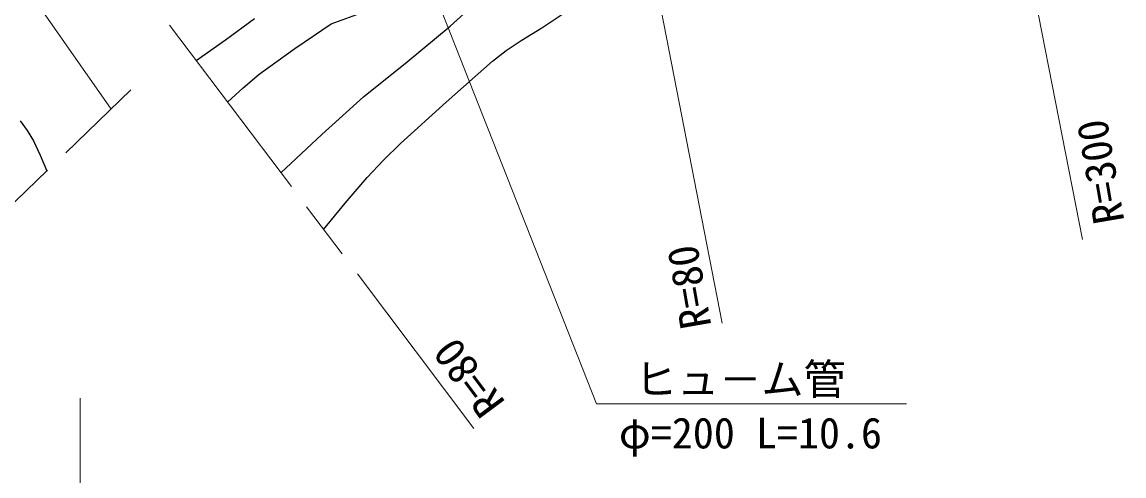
# Model space of a CAD drawing. Units: millimetres, scale not verified. Extents: x 40000 to 680000, y 20000 to 380000.
# Drawn here: x 272006 to 337375, y 248817 to 275766 of the extents above; entities that cross this region are included whole.
import ezdxf
from ezdxf.enums import TextEntityAlignment as Align

# ---------------------------------------------------------------- set-up
doc = ezdxf.new("R2010")
doc.units = ezdxf.units.MM
doc.header["$LTSCALE"] = 1000
doc.linetypes.add('CHAIN', pattern=[18.5, 12, -1.5, 3.5, -1.5])
for name, color, linetype, lineweight in [('M-BGD', 7, 'Continuous', 25), ('M-BMK', 2, 'CHAIN', 13), ('M-STR-HTXT', 7, 'Continuous', 13)]:
    doc.layers.add(name, color=color, linetype=linetype, lineweight=lineweight)
doc.styles.add('ＭＳ ゴシック', font='')
doc.styles.get('ＭＳ ゴシック').set_extended_font_data('MS Gothic')

msp = doc.modelspace()

# ---------------------------------------------------------------- linework, layer by layer
at = {"layer": 'M-BGD'}
for p, q in [((297413, 275513), (299403, 277348)), ((284077, 274707), (285796, 275976)), ((290353, 275657), (291872, 276208)), ((302832, 275413), (304021, 276216)), ((288187, 274188), (290353, 275657)), ((294861, 273401), (297413, 275513)), ((301608, 274660), (302832, 275413)), ((282330, 273492), (284077, 274707)), ((300735, 274073), (301608, 274660)), ((286065, 272675), (288187, 274188)), ((299908, 273444), (300735, 274073)), ((292270, 271335), (294861, 273401)), ((297157, 271015), (299908, 273444)), ((285114, 271868), (286065, 272675)), ((284201, 271013), (285114, 271868)), ((289796, 269097), (292270, 271335)), ((294453, 268546), (297157, 271015)), ((271900, 269908), (272312, 269327)), ((272312, 269327), (272678, 268704)), ((272678, 268704), (273088, 267863)), ((287366, 266818), (289796, 269097)), ((293445, 267564), (294453, 268546)), ((273088, 267863), (273450, 266980)), ((292481, 266541), (293445, 267564)), ((273450, 266980), (273461, 266952)), ((273461, 266952), (273475, 266914)), ((291169, 265021), (292481, 266541)), ((289900, 263460), (291169, 265021))]:
    msp.add_line(p, q, dxfattribs=at)
at = {"layer": 'M-BMK'}
for p, q in [((280757, 275576), (298815, 251645)), ((234665, 229468), (278469, 271732))]:
    msp.add_line(p, q, dxfattribs=at)
at = {"layer": 'M-STR-HTXT'}
for p, q in [((334910, 262858), (327315, 301789)), ((313545, 257892), (305856, 297389)), ((261049, 293882), (277292, 270597)), ((292021, 288775), (306092, 253099)), ((275459, 253436), (275459, 232055)), ((306092, 253099), (324465, 253099))]:
    msp.add_line(p, q, dxfattribs=at)

# ---------------------------------------------------------------- texts
at = {"layer": 'M-STR-HTXT', "style": 'ＭＳ ゴシック'}
for s, rotation, p in [('R=300', 99.8, (337947, 264051)), ('R=80', 99.9, (313444, 257826)), ('R=80', 126.8, (301169, 253513))]:
    msp.add_text(s, height=1833, rotation=rotation, dxfattribs=at).set_placement(p, align=Align.BOTTOM_LEFT)
for s, p in [('ヒュ－ム管', (308364, 253099)), ('φ=200 L=10.6', (307409, 249904))]:
    msp.add_text(s, height=1833, dxfattribs=at).set_placement(p, align=Align.BOTTOM_LEFT)

doc.saveas('drawing.dxf')
